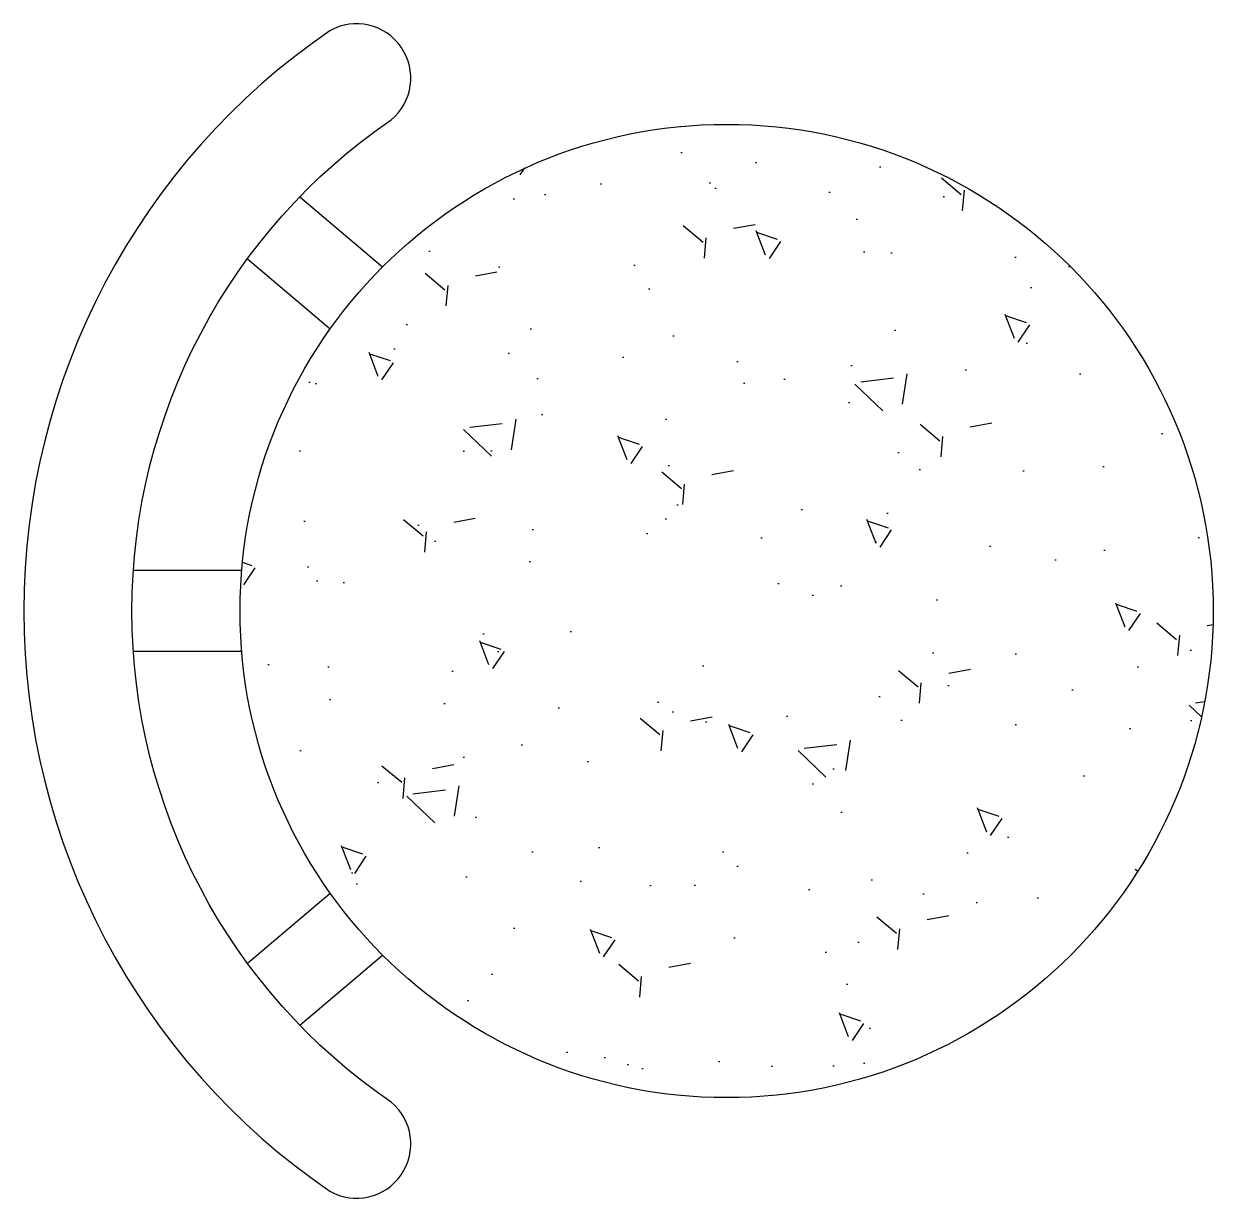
# Model space of a CAD drawing. Header units: millimetres. Extents: x -879.919 to -879.479, y 2727.487 to 2727.922.
import ezdxf

# ---------------------------------------------------------------- set-up
doc = ezdxf.new("R2010")
doc.units = ezdxf.units.MM
doc.header["$LTSCALE"] = 10
doc.layers.add('Móveis_cadeiras', color=2, linetype='Continuous')

msp = doc.modelspace()

# ---------------------------------------------------------------- hatches: boundary and pattern name
at = {"layer": 'Móveis_cadeiras'}
h = msp.add_hatch(dxfattribs=at)
h.set_pattern_fill('AR-CONC', color=1, scale=0.0005, angle=90, style=0)
h.set_pattern_definition([(140, (0.59581, -2.06942), (0.0079695428, 0.0910923345), [0.009525, -0.104775]), (85, (0.59581, -2.06942), (-0.0955283214, -0.017621413), [0.00762, -0.08382]), (190.451, (0.596476, -2.06183), (-0.087558344, 0.0734712508), [0.008095, -0.089045]), (136.1842, (0.57041, -2.06942), (0.021021164, 0.1355395204), [0.0142875, -0.1571625]), (186.6356, (0.57216, -2.05813), (-0.123712778, 0.118702117), [0.0121425, -0.1335675]), (81.184, (0.57041, -2.06942), (-0.123712559, 0.118702303), [0.01143, -0.12573]), (111, (0.57676, -2.05672), (0.0511327593, 0.07580744), [0.009525, -0.104775]), (56, (0.57676, -2.05672), (-0.092093983, 0.0309010142), [0.00762, -0.08382]), (161.4514, (0.58102, -2.050405), (-0.0409614289, 0.1067082454), [0.008095, -0.089045]), (127.5, (0.59581, -2.069422), (-0.04227751944, 0.00154430163), [0, -0.082804, 0, -0.08509, 0, -0.0841375]), (97.5, (0.59581, -2.06942), (-0.0500902874, 0.03340983126), [0, -0.048514, 0, -0.080899, 0, -0.0320675]), (57.5, (0.59581, -2.097743), (0.002864372, 0.0677952976), [0, -0.03175, 0, -0.09906, 0, -0.131445]), (47.5, (0.59581, -2.110443), (-0.0127132455, 0.0740645907), [0, -0.041275, 0, -0.065786, 0, -0.093345])])
h.paths.add_polyline_path([(-879.83924, 2727.70445, 1), (-879.47924, 2727.70445, 1)])

# ---------------------------------------------------------------- linework, layer by layer
for p, q in [((-879.81715, 2727.85763), (-879.78652, 2727.83173)), ((-879.83652, 2727.83472), (-879.80589, 2727.80882)), ((-879.83861, 2727.71945), (-879.87873, 2727.71945)), ((-879.83861, 2727.68945), (-879.87873, 2727.68945)), ((-879.83652, 2727.57417), (-879.80589, 2727.60008)), ((-879.81715, 2727.55127), (-879.78652, 2727.57717))]:
    msp.add_line(p, q, dxfattribs=at)
msp.add_lwpolyline([(-879.78336, 2727.88609, 0.916508), (-879.80605, 2727.91903, 0.52747), (-879.80605, 2727.48987, 0.916508), (-879.78336, 2727.5228, -0.52786)], format="xyb", close=True, dxfattribs=at)
msp.add_circle((-879.65924, 2727.70445), 0.18, dxfattribs=at)

doc.saveas('drawing.dxf')
